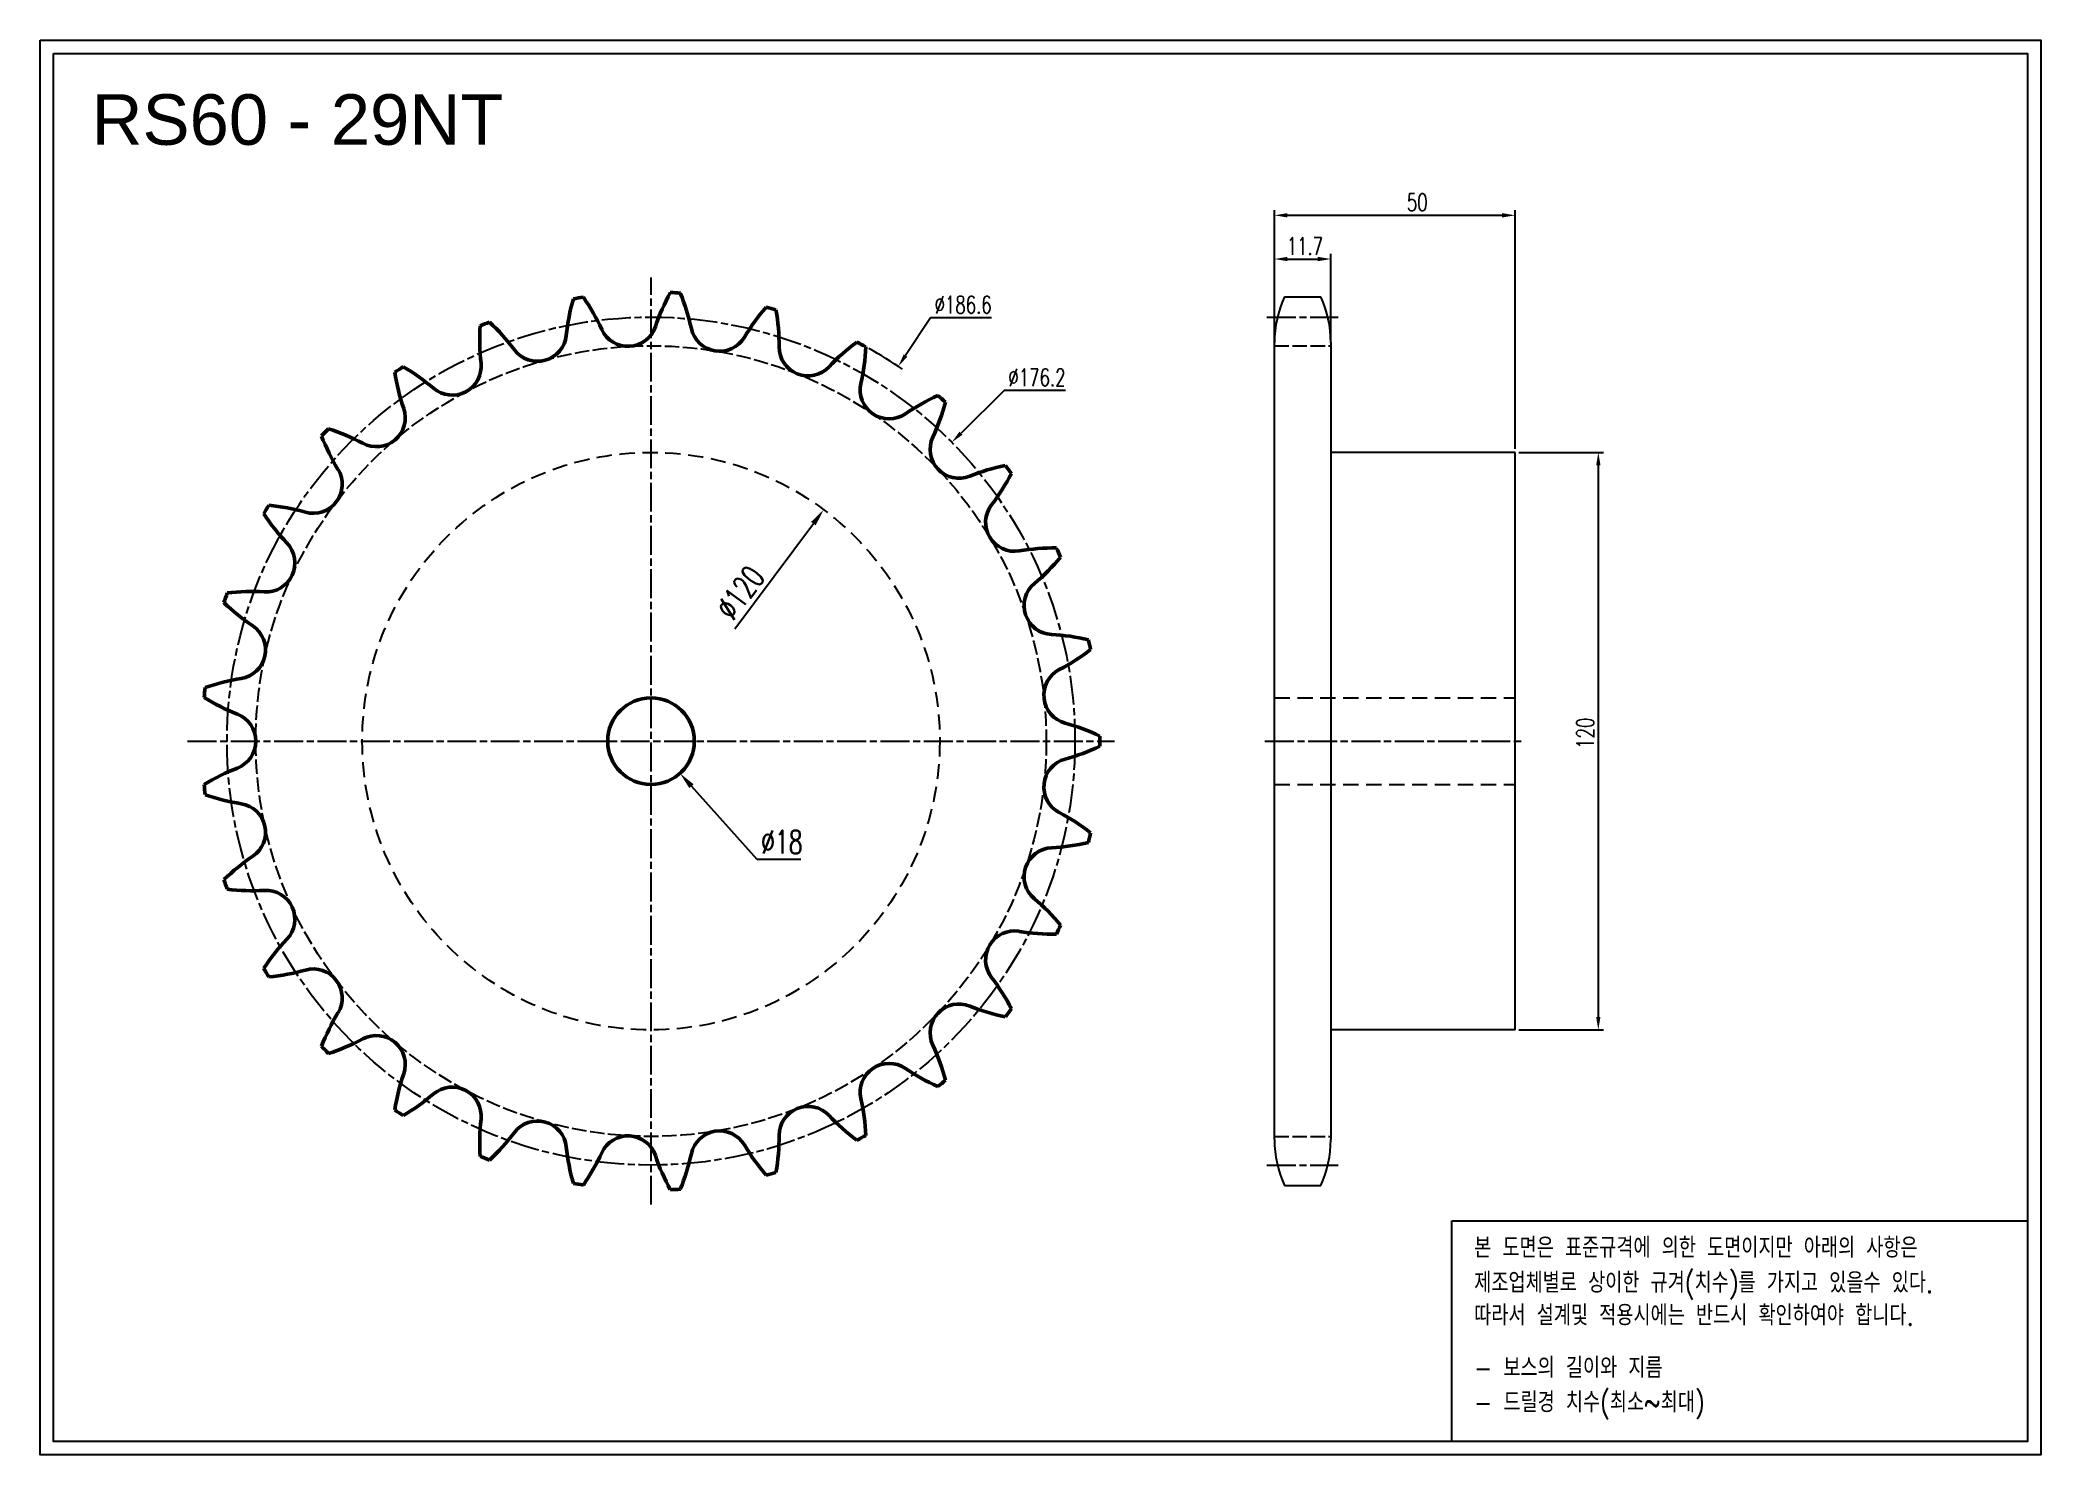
# Model space of a CAD drawing. Header units: millimetres. Extents: x 28451 to 28867, y 403 to 697.
import ezdxf

# ---------------------------------------------------------------- set-up
doc = ezdxf.new("R2010")
doc.units = ezdxf.units.MM
for name, pattern in [('AM_ISO02W050', [7.5, 6, -1.5]), ('AM_ISO02W050x2', [3.75, 3, -0.75]), ('AM_ISO08W050', [18, 12, -1.5, 3, -1.5]), ('AM_ISO08W050x2', [9, 6, -0.75, 1.5, -0.75]), ('HIDDEN', [9.525, 6.35, -3.175])]:
    doc.linetypes.add(name, pattern=pattern)
for name, color, linetype, lineweight in [('AM_0N', 7, 'Continuous', 50), ('AM_3N', 6, 'AM_ISO02W050', 25), ('AM_7', 4, 'AM_ISO08W050', 25), ('AM_7N', 4, 'AM_ISO08W050', 25)]:
    doc.layers.add(name, color=color, linetype=linetype, lineweight=lineweight)
doc.layers.add('HL', color=2, linetype='HIDDEN')
doc.layers.add('S-DIM', color=7, linetype='Continuous')
doc.styles.add('HAN', font='ROMANS.shx', dxfattribs={"width": 0.7, "bigfont": 'whgtxt.shx'})
doc.styles.add('HSG', font='SIMPLEX.shx', dxfattribs={"width": 0.7, "bigfont": 'HSG.shx'})
doc.styles.get("Standard").update_dxf_attribs({"font": 'arial.ttf'})
doc.dimstyles.new('APP10', dxfattribs={"dimscale": 2, "dimtxt": 2.4, "dimasz": 1.8, "dimexe": 0.7, "dimexo": 0.5, "dimgap": 0.6, "dimtad": 1, "dimtoh": 1, "dimdec": 1, "dimrnd": 0.01, "dimzin": 9, "dimdsep": 46, "dimtxsty": 'HSG', "dimcen": 0, "dimclrd": 1, "dimclre": 1, "dimclrt": 256, "dimazin": 2, "dimtp": 1, "dimtm": 1, "dimtfac": 0.5, "dimtdec": 1, "dimtofl": 0, "dimtmove": 0, "dimatfit": 3, "dimfxl": 0, "dimtvp": 1, "dimtolj": 2, "dimlwd": -1, "dimlwe": -1, "dimarcsym": 0})
doc.dimstyles.new('APP6', dxfattribs={"dimscale": 1.5, "dimtxt": 2.4, "dimasz": 1.8, "dimexe": 0.7, "dimexo": 0.5, "dimgap": 0.6, "dimtad": 1, "dimtoh": 1, "dimdec": 1, "dimrnd": 0.01, "dimzin": 9, "dimdsep": 46, "dimtxsty": 'HSG', "dimcen": 0, "dimclrd": 1, "dimclre": 1, "dimclrt": 256, "dimazin": 2, "dimtp": 1, "dimtm": 1, "dimtfac": 0.5, "dimtdec": 1, "dimtofl": 0, "dimtmove": 0, "dimatfit": 3, "dimfxl": 0, "dimtvp": 1, "dimtolj": 2, "dimlwd": -1, "dimlwe": -1, "dimarcsym": 0})

# ---------------------------------------------------------------- blocks, each defined once
blk = doc.blocks.new('*D1')
at = {"layer": 'Defpoints', "color": 0, "transparency": 16777216}
for p in [(28613.69, 599.68), (28541.9, 503.52)]:
    blk.add_point(p, dxfattribs=at)
at = {"layer": 'S-DIM', "color": 1, "transparency": 16777216}
blk.add_line((28595.2, 574.91), (28611.54, 596.79), dxfattribs=at)
blk.add_solid([(28611.06, 597.15), (28612.02, 596.44), (28613.69, 599.68)], dxfattribs=at)
at = {"layer": 'S-DIM', "transparency": 16777216, "insert": (28596.34, 582.45), "char_height": 4.8, "attachment_point": 5, "rotation": 53.2556, "style": 'HSG'}
blk.add_mtext('\\A2;∅120', dxfattribs=at)
blk = doc.blocks.new('*D2')
at = {"layer": 'Defpoints', "color": 0, "transparency": 16777216}
for p in [(28629.2, 629.46), (28526.4, 473.74)]:
    blk.add_point(p, dxfattribs=at)
at = {"layer": 'S-DIM', "color": 1, "transparency": 16777216}
for p, q in [((28635.88, 639.58), (28630.68, 631.71)), ((28648.54, 639.58), (28635.88, 639.58))]:
    blk.add_line(p, q, dxfattribs=at)
blk.add_arc((28577.8, 551.6), 93.3, 55.9246, 60.9659, dxfattribs=at)
blk.add_solid([(28630.31, 631.96), (28631.06, 631.47), (28629.2, 629.46)], dxfattribs=at)
at = {"layer": 'S-DIM', "transparency": 16777216, "insert": (28642.66, 642.28), "char_height": 3.6, "attachment_point": 5, "style": 'HSG'}
blk.add_mtext('\\A2;∅186.6', dxfattribs=at)
blk = doc.blocks.new('*D3')
at = {"layer": 'Defpoints', "color": 0, "transparency": 16777216}
for p in [(28640.3, 613.68), (28515.29, 489.52)]:
    blk.add_point(p, dxfattribs=at)
at = {"layer": 'S-DIM', "color": 1, "transparency": 16777216}
for p, q in [((28651.16, 624.47), (28642.22, 615.59)), ((28663.94, 624.47), (28651.16, 624.47))]:
    blk.add_line(p, q, dxfattribs=at)
blk.add_solid([(28641.9, 615.91), (28642.53, 615.27), (28640.3, 613.68)], dxfattribs=at)
at = {"layer": 'S-DIM', "transparency": 16777216, "insert": (28658, 627.17), "char_height": 3.6, "attachment_point": 5, "style": 'HSG'}
blk.add_mtext('\\A2;∅176.2', dxfattribs=at)
blk = doc.blocks.new('*D4')
at = {"layer": 'Defpoints', "color": 0, "transparency": 16777216}
for p in [(28719.06, 651.77), (28707.36, 634.4), (28719.06, 633.74)]:
    blk.add_point(p, dxfattribs=at)
at = {"layer": 'S-DIM', "color": 1, "transparency": 16777216}
for p, q in [((28707.36, 635.15), (28707.36, 652.82)), ((28719.06, 634.49), (28719.06, 652.82)), ((28710.06, 651.77), (28716.36, 651.77))]:
    blk.add_line(p, q, dxfattribs=at)
for points in [[(28710.06, 652.22), (28710.06, 651.32), (28707.36, 651.77)], [(28716.36, 652.22), (28716.36, 651.32), (28719.06, 651.77)]]:
    blk.add_solid(points, dxfattribs=at)
at = {"layer": 'S-DIM', "transparency": 16777216, "insert": (28713.67, 654.47), "char_height": 3.6, "attachment_point": 5, "style": 'HSG'}
blk.add_mtext('\\A2;11.7', dxfattribs=at)
blk = doc.blocks.new('*D5')
at = {"layer": 'Defpoints', "color": 0, "transparency": 16777216}
for p in [(28757.36, 660.85), (28707.36, 633.74), (28757.36, 611.6)]:
    blk.add_point(p, dxfattribs=at)
at = {"layer": 'S-DIM', "color": 1, "transparency": 16777216}
for p, q in [((28707.36, 634.49), (28707.36, 661.9)), ((28757.36, 612.35), (28757.36, 661.9)), ((28710.06, 660.85), (28754.66, 660.85))]:
    blk.add_line(p, q, dxfattribs=at)
for points in [[(28710.06, 661.3), (28710.06, 660.4), (28707.36, 660.85)], [(28754.66, 661.3), (28754.66, 660.4), (28757.36, 660.85)]]:
    blk.add_solid(points, dxfattribs=at)
at = {"layer": 'S-DIM', "transparency": 16777216, "insert": (28737.02, 663.55), "char_height": 3.6, "attachment_point": 5, "style": 'HSG'}
blk.add_mtext('\\A2;50', dxfattribs=at)
blk = doc.blocks.new('*D6')
at = {"layer": 'Defpoints', "color": 0, "transparency": 16777216}
for p in [(28757.36, 611.6), (28757.36, 491.6), (28774.65, 491.6)]:
    blk.add_point(p, dxfattribs=at)
at = {"layer": 'S-DIM', "color": 1, "transparency": 16777216}
for p, q in [((28758.11, 611.6), (28775.7, 611.6)), ((28774.65, 608.9), (28774.65, 494.3)), ((28758.11, 491.6), (28775.7, 491.6))]:
    blk.add_line(p, q, dxfattribs=at)
for points in [[(28774.2, 608.9), (28775.1, 608.9), (28774.65, 611.6)], [(28774.2, 494.3), (28775.1, 494.3), (28774.65, 491.6)]]:
    blk.add_solid(points, dxfattribs=at)
at = {"layer": 'S-DIM', "transparency": 16777216, "insert": (28771.95, 553.24), "char_height": 3.6, "attachment_point": 5, "rotation": 90, "style": 'HSG'}
blk.add_mtext('\\A2;120', dxfattribs=at)
blk = doc.blocks.new('*D7')
at = {"layer": 'Defpoints', "color": 0, "transparency": 16777216}
for p in [(28571.78, 558.3), (28583.81, 544.9)]:
    blk.add_point(p, dxfattribs=at)
at = {"layer": 'S-DIM', "color": 1, "transparency": 16777216}
for p, q in [((28599.87, 527.03), (28586.22, 542.23)), ((28608.91, 527.03), (28599.87, 527.03))]:
    blk.add_line(p, q, dxfattribs=at)
blk.add_solid([(28586.66, 542.63), (28585.77, 541.83), (28583.81, 544.9)], dxfattribs=at)
at = {"layer": 'S-DIM', "transparency": 16777216, "insert": (28604.99, 530.63), "char_height": 4.8, "attachment_point": 5, "style": 'HSG'}
blk.add_mtext('\\A2;∅18', dxfattribs=at)

msp = doc.modelspace()

# ---------------------------------------------------------------- linework, layer by layer
for p, q in [((28709.44, 643.9), (28716.97, 643.9)), ((28707.36, 468.8), (28707.36, 634.4)), ((28719.06, 634.4), (28719.06, 468.8)), ((28757.36, 611.6), (28719.06, 611.6)), ((28757.36, 491.6), (28757.36, 611.6)), ((28757.36, 491.6), (28719.06, 491.6)), ((28709.44, 459.3), (28716.97, 459.3))]:
    msp.add_line(p, q)
for points in [[(28450.84, 697.27), (28866.64, 697.27), (28866.64, 403.27), (28450.84, 403.27)], [(28453.64, 694.47), (28863.84, 694.47), (28863.84, 406.07), (28453.64, 406.07)]]:
    msp.add_lwpolyline(points, close=True)
at = {"color": 6}
msp.add_lwpolyline([(28744.23, 451.89), (28863.84, 451.89), (28863.84, 406.07), (28744.23, 406.07)], close=True, dxfattribs=at)
for centre, start, end in [((28730.06, 634.4), 155.2599, 180), ((28696.36, 634.4), 0, 24.7401), ((28730.06, 468.8), 180, 204.7401), ((28696.36, 468.8), 335.2599, 0)]:
    msp.add_arc(centre, 22.7, start, end)
at = {"layer": 'AM_0N'}
msp.add_circle((28577.8, 551.6), 9, dxfattribs=at)
for centre, radius, start, end in [((28620.76, 623.7), 44.31, 151.5511, 161.5517), ((28577.8, 551.6), 93.3, 86.2541, 87.539), ((28542.88, 627.93), 44.31, 12.2414, 22.242), ((28604.25, 631.25), 44.31, 163.9649, 173.9655), ((28577.8, 551.6), 93.3, 98.6679, 99.9528), ((28527.29, 618.64), 44.31, 24.6552, 34.6558), ((28635.25, 612.78), 44.31, 139.1373, 149.1379), ((28577.8, 551.6), 93.3, 73.8403, 75.1252), ((28560.11, 633.65), 44.31, 359.8276, 9.8282), ((28586.51, 635.08), 44.31, 176.3787, 186.3793), ((28577.8, 551.6), 93.3, 111.0817, 112.3666), ((28514.06, 606.21), 44.31, 37.069, 47.0696), ((28573.02, 639.63), 6.01, 204.6552, 341.5517), ((28592.06, 638.6), 6.01, 192.2414, 329.1379), ((28554.21, 636.54), 6.01, 217.069, 353.9655), ((28610.43, 633.5), 6.01, 179.8276, 316.7241), ((28647.06, 599), 44.31, 126.7235, 136.7241), ((28577.8, 551.6), 93.3, 61.4265, 62.7114), ((28578.16, 635.53), 44.31, 347.4138, 357.4144), ((28577.8, 551.6), 93.3, 123.4955, 124.7804), ((28568.36, 635), 44.31, 188.7925, 198.7931), ((28503.81, 591.23), 44.31, 49.4828, 59.4834), ((28536.5, 629.49), 6.01, 229.4828, 6.3793), ((28627.27, 624.57), 6.01, 167.4138, 304.3103), ((28520.73, 618.79), 6.01, 241.8966, 18.7931), ((28655.63, 583), 44.31, 114.3097, 124.3103), ((28596.19, 633.49), 44.31, 335, 345.0006), ((28577.8, 551.6), 93.3, 49.0127, 50.2976), ((28577.8, 551.6), 93.3, 135.9093, 137.1942), ((28497.02, 574.4), 44.31, 61.8966, 71.8972), ((28550.65, 631.02), 44.31, 201.2063, 211.2069), ((28641.8, 612.23), 6.01, 155, 291.8966), ((28507.62, 604.95), 6.01, 254.3103, 31.2069), ((28660.56, 565.54), 44.31, 101.8959, 111.8966), ((28613.37, 627.62), 44.31, 322.5862, 332.5868), ((28577.8, 551.6), 93.3, 36.5989, 37.8838), ((28577.8, 551.6), 93.3, 148.3231, 149.608), ((28534.22, 623.33), 44.31, 213.6201, 223.6207), ((28494.01, 556.51), 44.31, 74.3103, 84.3109), ((28653.34, 597.05), 6.01, 142.5862, 279.4828), ((28497.79, 588.62), 6.01, 266.7241, 43.6207), ((28661.63, 547.42), 44.31, 89.4822, 99.4828), ((28577.8, 551.6), 93.3, 24.1851, 25.47), ((28628.88, 618.2), 44.31, 310.1724, 320.173), ((28577.8, 551.6), 93.3, 160.7369, 162.0218), ((28494.91, 538.38), 44.31, 86.7241, 96.7247), ((28661.34, 579.75), 6.01, 130.1724, 267.069), ((28519.81, 612.29), 44.31, 226.0339, 236.0345), ((28491.7, 570.55), 6.01, 279.1379, 56.0345), ((28658.77, 529.49), 44.31, 77.0684, 87.069), ((28642, 605.66), 44.31, 297.7586, 307.7592), ((28577.8, 551.6), 93.3, 11.7713, 13.0562), ((28665.44, 561.13), 6.01, 117.7586, 254.6552), ((28577.8, 551.6), 93.3, 173.1507, 174.4355), ((28499.69, 520.87), 44.31, 99.1379, 109.1385), ((28508.13, 598.4), 44.31, 238.4477, 248.4483), ((28489.64, 551.6), 6.01, 291.5517, 68.4483), ((28652.12, 512.61), 44.31, 64.6546, 74.6552), ((28652.12, 590.59), 44.31, 285.3448, 295.3454), ((28577.8, 551.6), 93.3, 359.3576, 0.6424), ((28508.13, 504.8), 44.31, 111.5517, 121.5523), ((28665.44, 542.07), 6.01, 105.3448, 242.2414), ((28577.8, 551.6), 93.3, 185.5645, 186.8493), ((28499.69, 582.33), 44.31, 250.8615, 260.8621), ((28491.7, 532.65), 6.01, 303.9655, 80.8621), ((28642, 497.54), 44.31, 52.2408, 62.2414), ((28577.8, 551.6), 93.3, 346.9438, 348.2287), ((28661.34, 523.45), 6.01, 92.931, 229.8276), ((28658.77, 573.71), 44.31, 272.931, 282.9316), ((28519.81, 490.92), 44.31, 123.9655, 133.9661), ((28577.8, 551.6), 93.3, 197.9782, 199.2631), ((28494.91, 564.82), 44.31, 263.2753, 273.2759), ((28497.79, 514.58), 6.01, 316.3793, 93.2759), ((28628.88, 485), 44.31, 39.827, 49.8276), ((28653.34, 506.15), 6.01, 80.5172, 217.4138), ((28661.63, 555.78), 44.31, 260.5172, 270.5178), ((28577.8, 551.6), 93.3, 334.53, 335.8149), ((28534.22, 479.87), 44.31, 136.3793, 146.3799), ((28577.8, 551.6), 93.3, 210.392, 211.6769), ((28494.01, 546.69), 44.31, 275.6891, 285.6897), ((28507.62, 498.25), 6.01, 328.7931, 105.6897), ((28613.37, 475.58), 44.31, 27.4132, 37.4138), ((28550.65, 472.18), 44.31, 148.7931, 158.7937), ((28641.8, 490.97), 6.01, 68.1034, 205), ((28660.56, 537.66), 44.31, 248.1034, 258.1041), ((28577.8, 551.6), 93.3, 322.1162, 323.4011), ((28577.8, 551.6), 93.3, 222.8058, 224.0907), ((28497.02, 528.8), 44.31, 288.1028, 298.1034), ((28520.73, 484.41), 6.01, 341.2069, 118.1034), ((28596.19, 469.71), 44.31, 14.9994, 25), ((28568.36, 468.2), 44.31, 161.2069, 171.2075), ((28627.27, 478.63), 6.01, 55.6897, 192.5862), ((28655.63, 520.2), 44.31, 235.6897, 245.6903), ((28503.81, 511.97), 44.31, 300.5166, 310.5172), ((28536.5, 473.71), 6.01, 353.6207, 130.5172), ((28577.8, 551.6), 93.3, 309.7024, 310.9873), ((28577.8, 551.6), 93.3, 235.2196, 236.5045), ((28610.43, 469.7), 6.01, 43.2759, 180.1724), ((28578.16, 467.67), 44.31, 2.5856, 12.5862), ((28586.51, 468.12), 44.31, 173.6207, 183.6213), ((28514.06, 496.99), 44.31, 312.9304, 322.931), ((28554.21, 466.66), 6.01, 6.0345, 142.931), ((28592.06, 464.6), 6.01, 30.8621, 167.7586), ((28647.06, 504.2), 44.31, 223.2759, 233.2765), ((28604.25, 471.95), 44.31, 186.0345, 196.0351), ((28527.29, 484.56), 44.31, 325.3442, 335.3448), ((28573.02, 463.57), 6.01, 18.4483, 155.3448), ((28542.88, 475.27), 44.31, 337.758, 347.7586), ((28635.25, 490.42), 44.31, 210.8621, 220.8627), ((28560.11, 469.55), 44.31, 350.1718, 0.1724), ((28577.8, 551.6), 93.3, 297.2886, 298.5735), ((28577.8, 551.6), 93.3, 247.6334, 248.9183), ((28620.76, 479.5), 44.31, 198.4483, 208.4489), ((28577.8, 551.6), 93.3, 284.8748, 286.1597), ((28577.8, 551.6), 93.3, 260.0472, 261.3321), ((28577.8, 551.6), 93.3, 272.461, 273.7459)]:
    msp.add_arc(centre, radius, start, end, dxfattribs=at)
at = {"layer": 'AM_3N', "linetype": 'AM_ISO02W050x2'}
for p, q in [((28707.36, 633.74), (28719.06, 633.74)), ((28707.36, 469.46), (28719.06, 469.46))]:
    msp.add_line(p, q, dxfattribs=at)
msp.add_circle((28577.8, 551.6), 82.14, dxfattribs=at)
at = {"layer": 'AM_7', "linetype": 'AM_ISO08W050x2'}
msp.add_circle((28577.8, 551.6), 88.1, dxfattribs=at)
at = {"layer": 'AM_7N', "linetype": 'AM_ISO08W050x2'}
for p, q in [((28577.8, 455.3), (28577.8, 647.9)), ((28705.79, 639.7), (28720.62, 639.7)), ((28481.5, 551.6), (28674.09, 551.6)), ((28705.36, 551.6), (28759.36, 551.6)), ((28705.79, 463.5), (28720.62, 463.5))]:
    msp.add_line(p, q, dxfattribs=at)
at = {"layer": 'HL', "ltscale": 0.5}
for p, q in [((28707.36, 560.6), (28757.36, 560.6)), ((28707.36, 542.6), (28757.36, 542.6))]:
    msp.add_line(p, q, dxfattribs=at)
msp.add_circle((28577.8, 551.6), 60, dxfattribs=at)

# ---------------------------------------------------------------- texts
msp.add_text('RS60 - 29NT', height=10.5).set_placement((28461.54, 675.5))
at = {"color": 6, "style": 'HAN', "width": 0.8}
for s, p in [('본 도면은 표준규격에 의한 도면이지만 아래의 사항은', (28748.86, 444.26)), ('제조업체별로 상이한 규겨(치수)를 가지고 있을수 있다.', (28748.86, 436.97)), ('따라서 설계및 적용시에는 반드시 확인하여야 합니다.', (28748.86, 430.2)), ('- 보스의 길이와 지름', (28748.86, 419.3)), ('- 드릴경 치수(최소~최대)', (28748.86, 412.13))]:
    msp.add_text(s, height=4.2053, dxfattribs=at).set_placement(p)

# ---------------------------------------------------------------- dimensions: what is measured, and where the dimension line sits
at = {"layer": 'S-DIM', "color": 1}
for base, p1, p2, picture, middle in [((28757.36, 660.85), (28707.36, 633.74), (28757.36, 611.6), '*D5', (28737.02, 660.85)), ((28719.06, 651.77), (28707.36, 634.4), (28719.06, 633.74), '*D4', (28713.67, 651.77))]:
    dim = msp.add_linear_dim(base=base, p1=p1, p2=p2, dimstyle='APP6', dxfattribs=at)
    dim.commit()
    dim.dimension.update_dxf_attribs({"geometry": picture, "text_midpoint": middle, "dimtype": 128})
for p1, p2, picture, middle in [((28526.4, 473.74), (28629.2, 629.46), '*D2', (28642.66, 639.58)), ((28515.29, 489.52), (28640.3, 613.68), '*D3', (28658, 624.47))]:
    dim = msp.add_diameter_dim_2p(p1=p1, p2=p2, dimstyle='APP6', dxfattribs=at)
    dim.commit()
    dim.dimension.update_dxf_attribs({"geometry": picture, "text_midpoint": middle, "dimtype": 131})
dim = msp.add_linear_dim(base=(28774.65, 491.6), p1=(28757.36, 611.6), p2=(28757.36, 491.6), angle=90, dimstyle='APP6', dxfattribs=at)
dim.commit()
dim.dimension.update_dxf_attribs({"geometry": '*D6', "text_midpoint": (28774.65, 553.24), "dimtype": 128})
at = {"layer": 'S-DIM'}
for p1, p2, picture, middle in [((28541.9, 503.52), (28613.69, 599.68), '*D1', (28599.22, 580.3)), ((28571.78, 558.3), (28583.81, 544.9), '*D7', (28604.99, 527.03))]:
    dim = msp.add_diameter_dim_2p(p1=p1, p2=p2, dimstyle='APP10', dxfattribs=at)
    dim.commit()
    dim.dimension.update_dxf_attribs({"geometry": picture, "text_midpoint": middle, "dimtype": 131})

doc.saveas('drawing.dxf')
